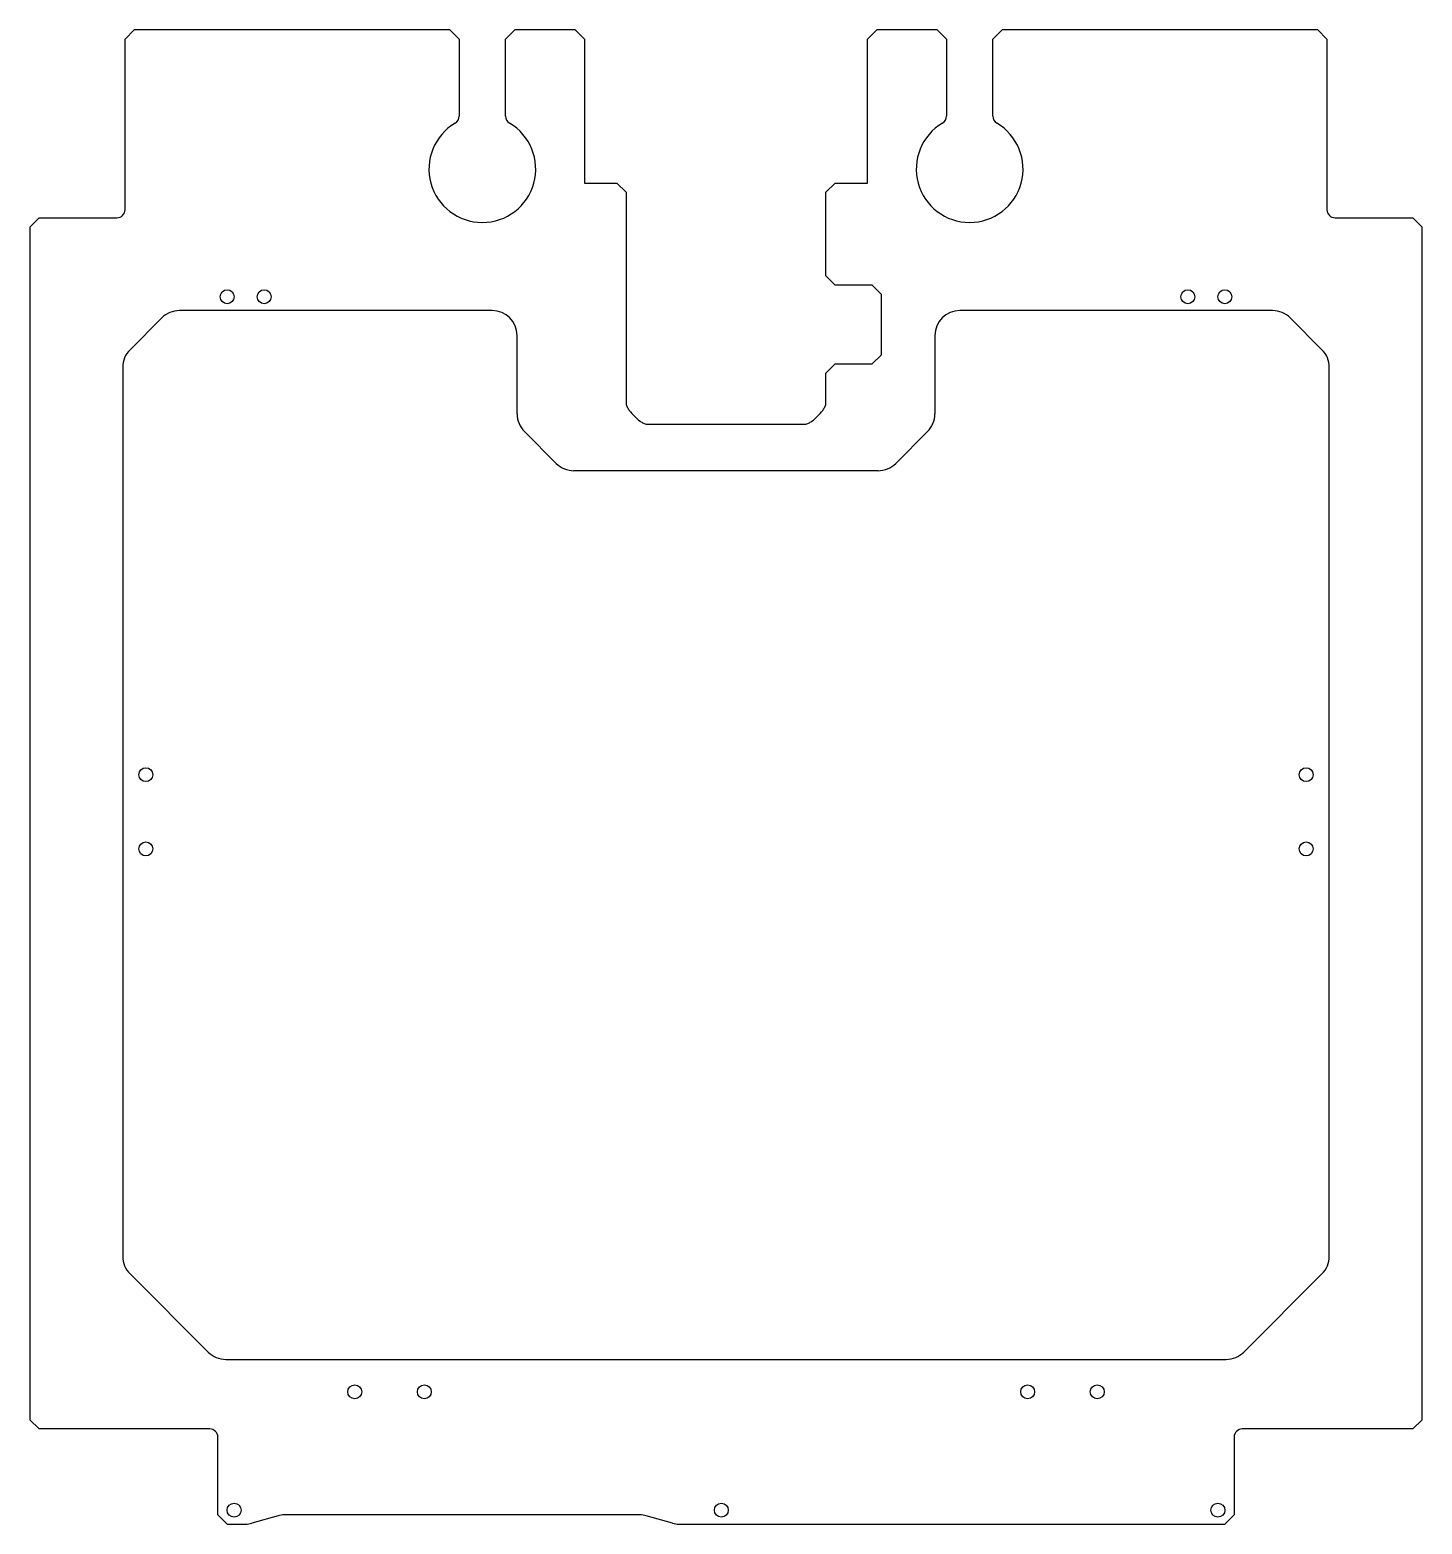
# Model space of a CAD drawing. Header units: millimetres. Extents: x -150 to 150, y -161 to 161.
import ezdxf

# ---------------------------------------------------------------- set-up
doc = ezdxf.new("R2010")
doc.units = ezdxf.units.MM

msp = doc.modelspace()

# ---------------------------------------------------------------- linework, layer by layer
at = {"color": 7, "linetype": 'Continuous', "lineweight": 25}
for p, q in [((-127.5, 161), (-129.5, 159)), ((-59.5, 161), (-127.5, 161)), ((-57.5, 159), (-59.5, 161)), ((-45.5, 161), (-47.5, 159)), ((-32.5, 161), (-45.5, 161)), ((-30.5, 159), (-32.5, 161)), ((32.5, 161), (30.5, 159)), ((45.5, 161), (32.5, 161)), ((47.5, 159), (45.5, 161)), ((59.5, 161), (57.5, 159)), ((127.5, 161), (59.5, 161)), ((129.5, 159), (127.5, 161)), ((-129.5, 122.25), (-129.5, 159)), ((-57.5, 159), (-57.5, 142.4)), ((-47.5, 142.4), (-47.5, 159)), ((-30.5, 159), (-30.5, 128)), ((30.5, 128), (30.5, 159)), ((47.5, 159), (47.5, 142.4)), ((57.5, 142.4), (57.5, 159)), ((129.5, 159), (129.5, 122.25)), ((-30.5, 128), (-23.5, 128)), ((-21.5, 126), (-23.5, 128)), ((-21.5, 126), (-21.5, 80.5)), ((23.5, 128), (21.5, 126)), ((21.5, 108), (21.5, 126)), ((23.5, 128), (30.5, 128)), ((-148, 120.5), (-150, 118.5)), ((-148, 120.5), (-131.25, 120.5)), ((131.25, 120.5), (148, 120.5)), ((150, 118.5), (148, 120.5)), ((-150, 118.5), (-150, -138.5)), ((150, -138.5), (150, 118.5)), ((21.5, 108), (23.5, 106)), ((31.5, 106), (23.5, 106)), ((31.5, 106), (33.5, 104)), ((33.5, 91), (33.5, 104)), ((-50.38, 100.5), (-117.77, 100.5)), ((117.77, 100.5), (50.38, 100.5)), ((-121.58, 98.92), (-128.42, 92.08)), ((128.42, 92.08), (121.58, 98.92)), ((-45, 78.23), (-45, 95.12)), ((45, 95.12), (45, 78.23)), ((33.5, 91), (31.5, 89)), ((-130, 88.27), (-130, -103.27)), ((23.5, 89), (21.5, 87)), ((21.5, 80.5), (21.5, 87)), ((23.5, 89), (31.5, 89)), ((130, -103.27), (130, 88.27)), ((-36.58, 67.58), (-43.42, 74.42)), ((-17, 76), (17, 76)), ((43.42, 74.42), (36.58, 67.58)), ((32.77, 66), (-32.77, 66)), ((-128.42, -107.08), (-111.58, -123.92)), ((111.58, -123.92), (128.42, -107.08)), ((-107.77, -125.5), (107.77, -125.5)), ((-150, -138.5), (-148, -140.5)), ((-111.25, -140.5), (-148, -140.5)), ((148, -140.5), (111.25, -140.5)), ((148, -140.5), (150, -138.5)), ((-109.5, -159), (-109.5, -142.25)), ((109.5, -142.25), (109.5, -159)), ((-109.5, -159), (-107.5, -161)), ((-107.5, -161), (-103.55, -161)), ((-96.52, -159.19), (-102.18, -160.81)), ((-18.55, -159), (-95.15, -159)), ((-11.52, -160.81), (-17.18, -159.19)), ((-10.15, -161), (107.5, -161)), ((107.5, -161), (109.5, -159))]:
    msp.add_line(p, q, dxfattribs=at)
for centre in [(-107.5, 103.5), (-99.5, 103.5), (99.5, 103.5), (107.5, 103.5), (-125, 0.5), (125, 0.5), (-125, -15.5), (125, -15.5), (-80, -132.5), (-65, -132.5), (65, -132.5), (80, -132.5), (-106, -158), (-1, -158), (106, -158)]:
    msp.add_circle(centre, 1.5, dxfattribs=at)
for centre, radius, start, end in [((-59.25, 142.4), 1.75, 300.6261, 0), ((-45.75, 142.4), 1.75, 180, 239.3739), ((45.75, 142.4), 1.75, 300.6261, 0), ((59.25, 142.4), 1.75, 180, 239.3739), ((-52.5, 131), 11.5, 120.6261, 59.3739), ((52.5, 131), 11.5, 120.6261, 59.3739), ((-131.25, 122.25), 1.75, 270, 0), ((131.25, 122.25), 1.75, 180, 270), ((-117.77, 95.12), 5.38, 90, 135), ((-50.38, 95.12), 5.38, 0, 90), ((50.38, 95.12), 5.38, 90, 180), ((117.77, 95.12), 5.38, 45, 90), ((-124.62, 88.27), 5.38, 135, 180), ((124.62, 88.27), 5.38, 0, 45), ((-39.62, 78.23), 5.38, 180, 225), ((39.62, 78.23), 5.38, 315, 0), ((-32.77, 71.38), 5.38, 225, 270), ((32.77, 71.38), 5.38, 270, 315), ((-124.62, -103.27), 5.38, 180, 225), ((124.62, -103.27), 5.38, 315, 0), ((-107.77, -120.12), 5.38, 225, 270), ((107.77, -120.12), 5.38, 270, 315), ((-111.25, -142.25), 1.75, 0, 90), ((111.25, -142.25), 1.75, 90, 180), ((-103.55, -156), 5, 270, 285.9454), ((-95.15, -164), 5, 90, 105.9454), ((-18.55, -164), 5, 74.0546, 90), ((-10.15, -156), 5, 254.0546, 270)]:
    msp.add_arc(centre, radius, start, end, dxfattribs=at)
for points in [[(-21.5, 80.5), (-21.5, 80.36), (-21.47, 80.22), (-21.39, 79.96), (-21.33, 79.83), (-21.14, 79.46), (-21, 79.23), (-20.51, 78.55), (-20.14, 78.14), (-19.36, 77.36), (-18.95, 76.99), (-18.27, 76.5), (-18.04, 76.35), (-17.67, 76.17), (-17.54, 76.11), (-17.28, 76.03), (-17.14, 76), (-17, 76)], [(17, 76), (17.14, 76), (17.28, 76.03), (17.54, 76.11), (17.67, 76.17), (18.04, 76.36), (18.27, 76.5), (18.95, 76.99), (19.36, 77.36), (20.14, 78.14), (20.51, 78.55), (21, 79.23), (21.15, 79.46), (21.33, 79.83), (21.39, 79.96), (21.47, 80.22), (21.5, 80.36), (21.5, 80.5)]]:
    msp.add_open_spline(points, degree=3, knots=[0, 0, 0, 0, 0.0625, 0.0625, 0.125, 0.125, 0.25, 0.25, 0.5, 0.5, 0.75, 0.75, 0.875, 0.875, 0.9375, 0.9375, 1, 1, 1, 1], dxfattribs=at)

doc.saveas('drawing.dxf')
